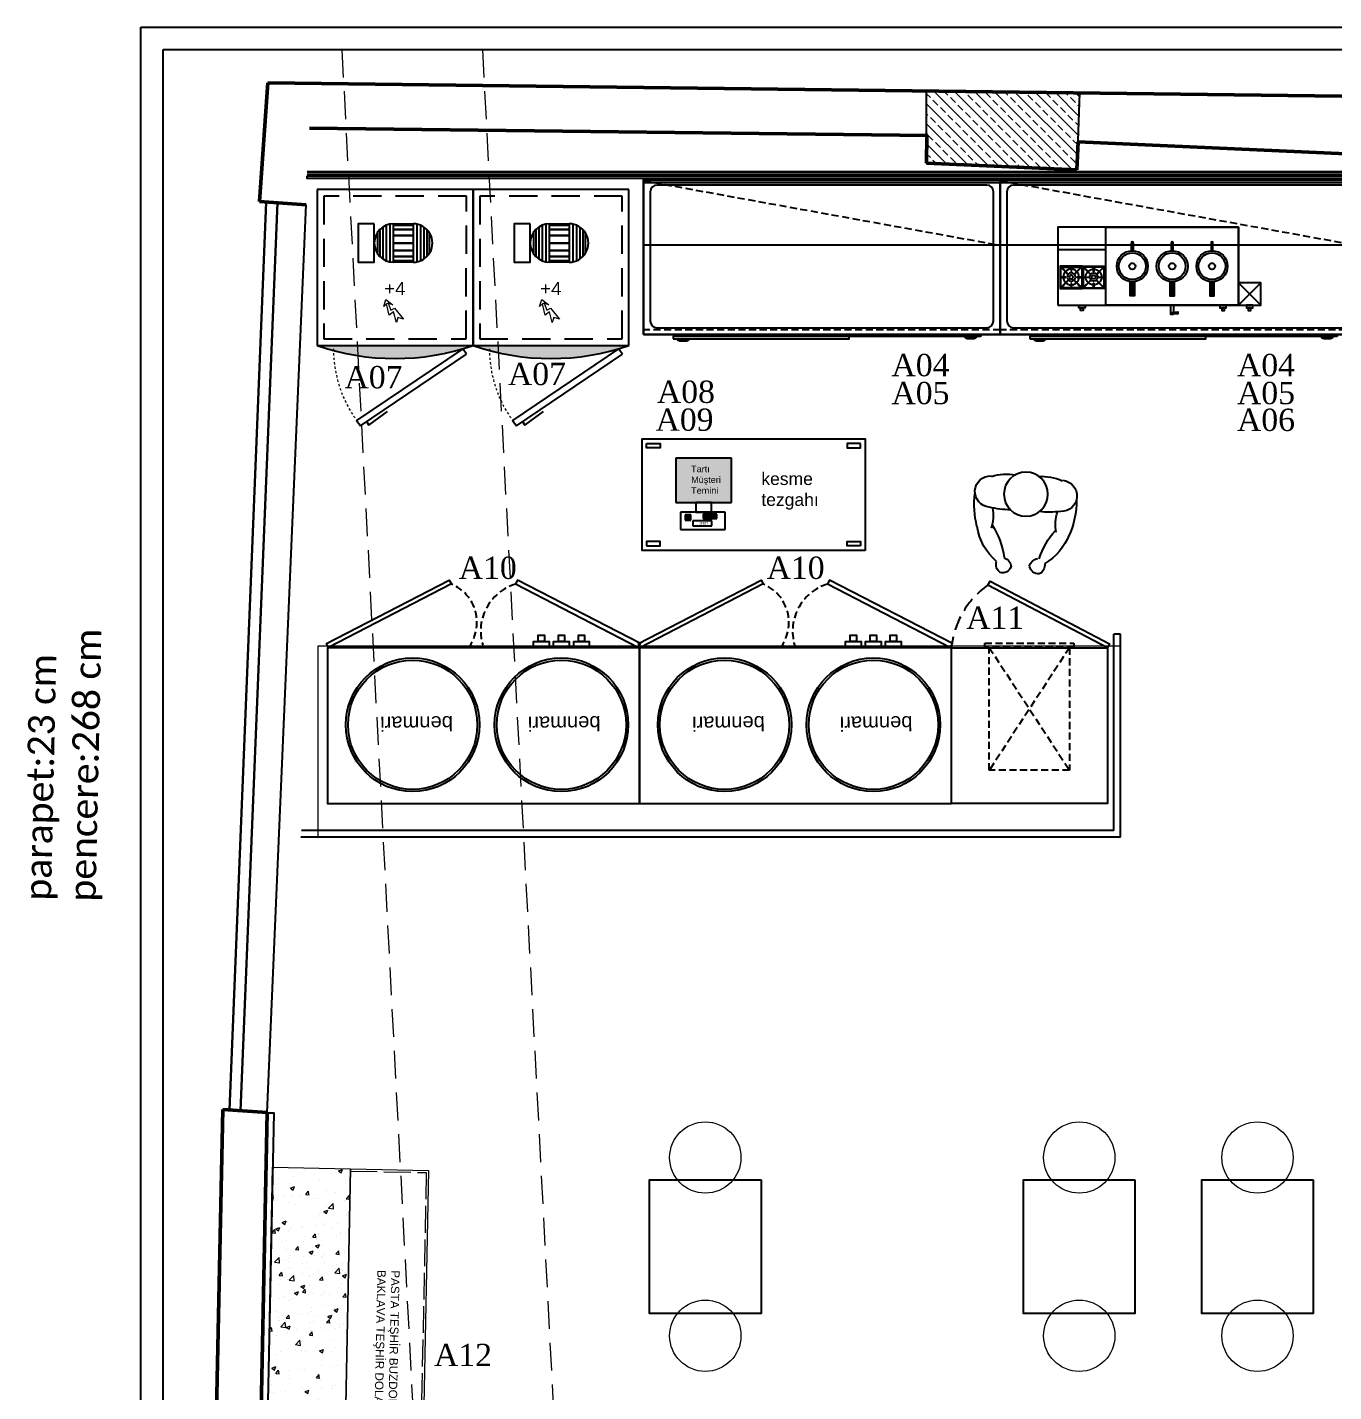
# Model space of a CAD drawing. Header units: centimetres. Extents: x 656 to 3822, y 4837 to 6203.
# Drawn here: x 656 to 1242, y 5588 to 6201 of the extents above; entities that cross this region are included whole.
import ezdxf

# ---------------------------------------------------------------- set-up
doc = ezdxf.new("R2010")
doc.units = ezdxf.units.CM
for name, pattern in [('ACAD_ISO02W100', [15, 12, -3]), ('DASHDOT2', [12.7, 6.35, -3.175, 0, -3.175]), ('DASHED', [19.05, 12.7, -6.35]), ('DASHED2', [0.375, 0.25, -0.125]), ('HIDDEN', [9.525, 6.35, -3.175]), ('HIDDEN2', [4.7625, 3.175, -1.5875]), ('JIS_02_1.0', [2, 1, -1])]:
    doc.linetypes.add(name, pattern=pattern)
for name, color, linetype in [('Kıtc-002 Çizgi', 7, 'Continuous'), ('S2000-002 Çizgi', 7, 'Continuous'), ('SKTÜRK_ Çizgi', 7, 'Continuous')]:
    doc.layers.add(name, color=color, linetype=linetype)
for name, color, linetype, lineweight in [('Sebe - Alçıpan', 2, 'Continuous', 30), ('Sebe - Aydınlatma', 240, 'Continuous', 18), ('Sebe - Dograma', 4, 'Continuous', 30), ('Sebe - Duvar', 5, 'Continuous', 50), ('Sebe - İzdüşüm', 203, 'Continuous', 5), ('Sebe - Kolon', 153, 'Continuous', 25), ('Sebe - Mermer', 21, 'Continuous', 20), ('Sebe - Mobilya', 11, 'Continuous', 25), ('Sebe - Mobilya Alçak', 41, 'Continuous', 20), ('Sebe - Obje Yazı', 8, 'Continuous', 0), ('Sebe - Tarama', 8, 'Continuous', 15)]:
    doc.layers.add(name, color=color, linetype=linetype, lineweight=lineweight)
doc.styles.add('OLCU', font='arial.ttf')
doc.styles.get("Standard").update_dxf_attribs({"font": 'arial.ttf'})

# ---------------------------------------------------------------- blocks, each defined once
blk = doc.blocks.new('m2_pp03p')
blk.add_circle((0, 0), 9.87)
for centre, radius, start, end in [((4.68, 10.06), 26.32, 127.35182, 167.47266), ((-6.82, 32), 4.59, 122.84316, 192.86107), ((-8.59, 31.89), 4.04, 16.05795, 100.24483), ((-9.71, 34.01), 5.28, 289.87158, 348.31777), ((8.62, 33.52), 5.28, 194.78734, 253.23354), ((7.61, 31.34), 4.04, 82.86029, 167.04717), ((5.84, 31.36), 4.59, 350.24404, 60.26195), ((-43.54, 36.37), 36.39, 323.03498, 348.17997), ((42.83, 37.94), 36.39, 194.92514, 218.26682), ((-4.46, 8.82), 26.32, 18.24796, 55.75329), ((15.93, 3.73), 38.86, 161.95946, 183.88958), ((-32.97, 11.62), 18.93, 345.92352, 14.07648), ((32.97, 11.62), 18.93, 165.92352, 194.07648), ((-15.93, 3.73), 38.86, 356.11042, 21.26341), ((-15.9, -0.22), 7.02, 91.40227, 268.59773), ((-8.31, -35.91), 43.4, 87.46703, 100.30461), ((8.31, -35.91), 43.4, 79.69539, 92.53297), ((15.9, -0.22), 7.02, 271.40227, 88.59773), ((-7.67, 15.53), 24, 249.96679, 276.11796), ((7.67, 15.53), 24, 263.88204, 290.03321)]:
    blk.add_arc(centre, radius, start, end)
blk = doc.blocks.new('ldnlqwnqn')
for centre, radius in [((926.77, -15.28), 30), ((926.77, -15.28), 29), ((926.77, -82.07), 30), ((926.77, -82.07), 29)]:
    blk.add_circle(centre, radius)
at = {"layer": 'SKTÜRK_ Çizgi'}
for points in [[(892.16, 19.72), (892.16, -120.28), (962.16, -120.28), (962.16, 19.72)], [(889.36, -4.88), (889.36, -7.68), (886.56, -7.68), (886.56, -4.88)], [(892.16, -2.78), (892.16, -9.78), (889.36, -9.78), (889.36, -2.78)], [(892.16, -11.78), (892.16, -18.78), (889.36, -18.78), (889.36, -11.78)], [(889.36, -13.88), (889.36, -16.68), (886.56, -16.68), (886.56, -13.88)], [(889.36, -22.88), (889.36, -25.68), (886.56, -25.68), (886.56, -22.88)], [(892.16, -20.78), (892.16, -27.78), (889.36, -27.78), (889.36, -20.78)]]:
    blk.add_lwpolyline(points, close=True, dxfattribs=at)
blk = doc.blocks.new('A$C4C1844F9')
for points in [[(56.05, 1.77), (0.92, 30.24), (0, 28.46), (55.12, 0)], [(84.88, 1.77), (140, 30.24), (140.92, 28.46), (85.8, 0)]]:
    blk.add_lwpolyline(points, close=True)
at = {"linetype": 'HIDDEN2'}
for centre, radius, start, end in [((49.54, 22.98), 22.18, 287.06001, 19.40914), ((92.1, 19.02), 18.7, 142.699, 247.26943)]:
    blk.add_arc(centre, radius, start, end, dxfattribs=at)
at = {"layer": 'Sebe - Mobilya', "rotation": 89.99999999999886}
blk.add_blockref('ldnlqwnqn', (20.18, -861.81), dxfattribs=at)
blk = doc.blocks.new('A$C393A7BDC')
blk.add_blockref('A$C4C1844F9', (0, 0))
at = {"char_height": 6.47, "attachment_point": 1, "rotation": 0.4326}
for insert in [(17.89, 67.52), (84.15, 67.52)]:
    blk.add_mtext_dynamic_manual_height_columns('benmari', width=41.1139, gutter_width=12.5, heights=[0], dxfattribs=dict(at, insert=insert))
blk = doc.blocks.new('A$C598D2EBD')
at = {"color": 0, "linetype": 'HIDDEN2'}
for p, q in [((2, 2), (38, 57)), ((38, 2), (2, 57))]:
    blk.add_line(p, q, dxfattribs=at)
for points in [[(2, 57), (38, 57), (38, 2), (2, 2)], [(0, 2), (40, 2), (40, 0), (0, 0)]]:
    blk.add_lwpolyline(points, close=True, dxfattribs=at)
blk = doc.blocks.new('A$C35610DFA')
for points in [[(71.02, 99.84), (71.02, 29.84), (1.02, 29.84), (1.02, 99.84)], [(1.02, 29.84), (54.67, 1.72), (53.65, 0), (0, 28.12)]]:
    blk.add_lwpolyline(points, close=True)
at = {"linetype": 'HIDDEN'}
blk.add_arc((31.7, 33.89), 39.53, 305.52729, 354.12503, dxfattribs=at)
at = {"color": 0}
blk.add_blockref('A$C598D2EBD', (16.02, 27.84), dxfattribs=at)
blk = doc.blocks.new('A$C08847F1B')
at = {"layer": 'S2000-002 Çizgi'}
blk.add_lwpolyline([(0, 30.6), (30.6, 30.6), (30.6, 0), (0, 0), (0, 30.6)], dxfattribs=at)
blk.add_lwpolyline([(15.5, 29.5), (15.5, 23.4, -0.414214), (15.3, 23.2), (15.2, 23.2, -0.414214), (15, 23.4), (15, 29.5), (2.7, 29.5, 0.668179), (2.3, 28.6), (10.8, 20.1, -0.810443), (10.4, 19.8), (1.6, 28.6, 0.668179), (1, 28.4), (1, 15.5), (7.1, 15.5, -0.414214), (7.3, 15.3), (7.3, 15.2, -0.414214), (7.1, 15), (1, 15), (1, 2.7, 0.668179), (1.9, 2.3), (10.4, 10.8, -0.810443), (10.8, 10.4), (2, 1.6, 0.668179), (2.2, 1), (15, 1), (15, 7.1, -0.414214), (15.2, 7.3), (15.3, 7.3, -0.414214), (15.5, 7.1), (15.5, 1), (27.9, 1, 0.668179), (28.3, 1.9), (19.8, 10.4, -0.810443), (20.2, 10.8), (29, 2, 0.668179), (29.5, 2.2), (29.5, 15), (23.4, 15, -0.414214), (23.2, 15.2), (23.2, 15.3, -0.414214), (23.4, 15.5), (29.5, 15.5), (29.5, 28.4, 0.668179), (29, 28.6), (20.2, 19.8, -0.810443), (19.8, 20.1), (28.3, 28.6, 0.668179), (27.9, 29.5)], format="xyb", close=True, dxfattribs=at)
for radius in [10.8, 5.66, 2.6]:
    blk.add_circle((15.3, 15.8), radius, dxfattribs=at)
blk = doc.blocks.new('A$C0AAB4699')
at = {"layer": 'S2000-002 Çizgi'}
for points in [[(34.38, 14.79, -0.072213), (32.37, 14.79), (32.37, 8.52), (34.38, 8.52)], [(50.24, 8.52), (52.26, 8.52), (52.26, 14.79, -0.072213), (50.24, 14.79)], [(68.12, 8.52), (70.13, 8.52), (70.13, 14.79, -0.072213), (68.12, 14.79)]]:
    blk.add_hatch(color=256, dxfattribs=at).paths.add_polyline_path(points)
for p, q in [((81, 14.21), (91, 4.21)), ((91, 14.21), (81, 4.21))]:
    blk.add_line(p, q, dxfattribs=at)
for points in [[(0, 4.21), (81, 4.21), (81, 39.21), (0, 39.21)], [(0, 29.21), (21.5, 29.21), (21.5, 39.21), (0, 39.21)], [(81, 4.21), (21.5, 4.21), (21.5, 39.21), (81, 39.21)], [(81, 4.21), (91, 4.21), (91, 14.21), (81, 14.21)], [(9.28, 4.21), (12.19, 4.21), (12.19, 3.05), (9.28, 3.05)], [(10.15, 3.05), (11.32, 3.05), (11.32, 1.88), (10.15, 1.88)], [(53.85, 0.2), (51.19, 0.41), (51.19, 1.04), (53.85, 1.25)], [(75.53, 4.21), (72.62, 4.21), (72.62, 3.05), (75.53, 3.05)], [(74.66, 3.05), (73.49, 3.05), (73.49, 1.88), (74.66, 1.88)], [(87.46, 4.21), (84.54, 4.21), (84.54, 3.05), (87.46, 3.05)], [(86.58, 3.05), (85.42, 3.05), (85.42, 1.88), (86.58, 1.88)]]:
    blk.add_lwpolyline(points, close=True, dxfattribs=at)
for points in [[(32.94, 28.7), (32.94, 32.22)], [(33.81, 32.22), (33.81, 28.7)], [(50.81, 32.22), (50.81, 28.7)], [(51.69, 28.7), (51.69, 32.22)], [(68.69, 32.22), (68.69, 28.7)], [(69.56, 28.7), (69.56, 32.22)], [(34.38, 14.79), (34.38, 8.52), (32.37, 8.52), (32.37, 14.79)], [(50.24, 14.79), (50.24, 8.52), (52.26, 8.52), (52.26, 14.79)], [(68.12, 14.79), (68.12, 8.52), (70.13, 8.52), (70.13, 14.79)], [(51.8, 0), (50.7, 0), (50.7, 4.21)], [(51.8, 4.21), (51.8, 1.08)], [(51.8, 0.36), (51.8, 0)]]:
    blk.add_lwpolyline(points, dxfattribs=at)
for centre, radius in [((33.37, 21.71), 7), ((33.37, 21.71), 6), ((51.25, 21.71), 7), ((51.25, 21.71), 6), ((69.12, 21.71), 7), ((69.12, 21.71), 6), ((33.37, 21.71), 1.45), ((51.25, 21.71), 1.45), ((69.12, 21.71), 1.45)]:
    blk.add_circle(centre, radius, dxfattribs=at)
for centre in [(33.37, 32.22), (51.25, 32.22), (69.12, 32.22)]:
    blk.add_arc(centre, 0.438, 0, 180, dxfattribs=at)
at = {"layer": 'S2000-002 Çizgi', "yscale": 0.3284582400001454}
for xscale, zscale in [(-0.3284582400001454, 0.3284582400000002), (0.3284582400001454, 0.3284582400001454)]:
    blk.add_blockref('A$C08847F1B', (10.96, 11.7), dxfattribs=dict(at, xscale=xscale, zscale=zscale))
blk = doc.blocks.new('A$C099C73CF')
h = blk.add_hatch(color=6)
h.dxf.hatch_style = 1
h.paths.add_polyline_path([(33.87, 69.64, 0.166685), (40.98, 0)])
at = {"color": 6, "lineweight": 5}
for p, q in [((47.81, 35.28), (52.39, 37.06)), ((50.72, 38.76), (55.63, 40.51)), ((52.39, 37.06), (50.72, 38.76)), ((55.96, 39.78), (52.98, 38.26)), ((52.98, 38.26), (54.06, 36.69)), ((55.63, 40.51), (54.39, 41.67)), ((54.39, 41.67), (57.63, 40.99)), ((57.63, 40.99), (55.47, 37.59)), ((55.47, 37.59), (55.96, 39.78)), ((55.96, 39.78), (55.63, 40.51)), ((55.63, 40.51), (55.96, 39.78)), ((50.1, 34.88), (47.81, 35.28)), ((54.06, 36.69), (49.63, 32.19)), ((49.63, 32.19), (50.1, 34.88))]:
    blk.add_line(p, q, dxfattribs=at)
at = {"color": 6}
blk.add_arc((138.97, 45.19), 107.91, 166.90643, 204.75971, dxfattribs=at)
at = {"color": 6, "linetype": 'JIS_02_1.0', "lineweight": 5}
blk.add_arc((38.74, 7.45), 55, 95.83307, 134.70007, dxfattribs=at)
at = {"layer": 'Kıtc-002 Çizgi', "color": 6}
for p, q in [((103.51, 76.75), (33.87, 69.64)), ((110.62, 7.11), (103.51, 76.75)), ((33.87, 69.64), (40.98, 0)), ((2.24, 48.59), (0, 46.6)), ((0, 46.6), (36.8, 2.47)), ((2.18, 44.14), (0.74, 42.86)), ((39.05, 4.46), (2.24, 48.59)), ((90.73, 44.26), (74.84, 42.64)), ((89.78, 45.67), (75.49, 44.21)), ((88.58, 46.86), (76.42, 45.62)), ((87.17, 47.8), (77.62, 46.82)), ((0.74, 42.86), (6.22, 36.68)), ((91.38, 42.7), (74.52, 40.98)), ((6.22, 36.68), (7.62, 35.1)), ((92.62, 30.55), (75.76, 28.83)), ((92.3, 28.89), (76.42, 27.27)), ((91.65, 27.32), (77.36, 25.86)), ((90.72, 25.91), (78.56, 24.67)), ((89.53, 24.71), (79.98, 23.73)), ((40.98, 0), (110.62, 7.11)), ((36.8, 2.47), (39.05, 4.46))]:
    blk.add_line(p, q, dxfattribs=at)
at = {"layer": 'Kıtc-002 Çizgi', "color": 6, "linetype": 'DASHED'}
for p, q in [((100.83, 73.46), (37.16, 66.96)), ((107.33, 9.79), (100.83, 73.46)), ((37.16, 66.96), (43.66, 3.29)), ((43.66, 3.29), (107.33, 9.79))]:
    blk.add_line(p, q, dxfattribs=at)
at = {"layer": 'Kıtc-002 Çizgi', "color": 6}
for points in [[(90.84, 49.64), (90.11, 56.8), (72.92, 55.04), (73.65, 47.88)], [(91.72, 41.04), (92.62, 32.25), (75.43, 30.49), (74.53, 39.29)], [(77.04, 39.54), (77.94, 30.75), (76.08, 30.56), (75.18, 39.35)], [(79.83, 39.83), (80.73, 31.03), (77.94, 30.75), (77.04, 39.54)], [(83.12, 40.16), (84.02, 31.37), (80.73, 31.03), (79.83, 39.83)], [(86.41, 40.5), (87.31, 31.71), (84.02, 31.37), (83.12, 40.16)], [(89.2, 40.78), (90.1, 31.99), (87.31, 31.71), (86.41, 40.5)], [(91.06, 40.97), (91.96, 32.18), (90.1, 31.99), (89.2, 40.78)]]:
    blk.add_lwpolyline(points, close=True, dxfattribs=at)
for centre, start, end in [((83.12, 40.16), 5.83307, 185.83307), ((84.02, 31.37), 185.83307, 5.83307)]:
    blk.add_arc(centre, 8.64, start, end, dxfattribs=at)
at = {"color": 6, "linetype": 'DASHDOT2', "width": 1.032188}
blk.add_text('+4', height=5.845, rotation=275.83307, dxfattribs=at).set_placement((59.44, 41.99))
blk = doc.blocks.new('A$C50156F9E')
at = {"lineweight": 5}
for p, q in [((0, 70), (150, 70)), ((0, 0), (0, 70)), ((0, 70), (150, 70)), ((150, 35), (0, 35)), ((0, 35), (150, 35)), ((150, 0), (0, 0)), ((150, 0), (0, 0))]:
    blk.add_line(p, q, dxfattribs=at)
at = {"linetype": 'ACAD_ISO02W100', "lineweight": 5}
for p, q in [((1, 35), (1, 69)), ((1, 69), (149, 69)), ((149, 69), (149, 35))]:
    blk.add_line(p, q, dxfattribs=at)
for p, q in [((150, 70), (150, 35)), ((150, 35), (150, 0))]:
    blk.add_line(p, q)
at = {"linetype": 'Continuous', "lineweight": 5}
for p, q in [((1.01, 29.53), (0.33, 31.3)), ((1.87, 30.78), (0.34, 31.3)), ((0.78, 34.91), (0.78, 34.91)), ((1.02, 29.52), (1.87, 30.78)), ((3.6, 34.04), (3.6, 34.04)), ((9.96, 34.58), (9.96, 34.58)), ((12.05, 33.73), (12.05, 33.73)), ((13.53, 33.31), (12.07, 34.54)), ((13.68, 34.77), (12.09, 34.48)), ((13.53, 33.31), (13.67, 34.83)), ((14.17, 32.56), (14.17, 32.56)), ((20.51, 33.43), (20.51, 33.43)), ((28.73, 30.84), (28.73, 30.84)), ((28.96, 33.12), (28.96, 33.12)), ((29.7, 31.26), (29.7, 31.26)), ((30.01, 34.63), (30.01, 34.63)), ((38.51, 30.65), (36.91, 30.36)), ((37.42, 32.81), (37.42, 32.81)), ((38.15, 30.95), (38.15, 30.95)), ((38.36, 29.19), (38.5, 30.71)), ((42.53, 32.13), (42.53, 32.13)), ((46.81, 28.87), (44.74, 30.85)), ((47.16, 31.12), (44.75, 30.84)), ((45.87, 32.5), (45.87, 32.5)), ((46.61, 30.65), (46.61, 30.65)), ((46.66, 33.52), (46.66, 33.52)), ((46.79, 28.86), (47.14, 31.12)), ((48.07, 32.33), (47.39, 34.11)), ((48.94, 33.59), (47.4, 34.1)), ((48.08, 32.32), (48.94, 33.59)), ((51.71, 31.8), (51.71, 31.8)), ((53.54, 31.07), (53.54, 31.07)), ((54.33, 32.19), (54.33, 32.19)), ((55.84, 33.19), (55.84, 33.19)), ((57.47, 32.72), (56.01, 33.94)), ((57.61, 34.18), (56.02, 33.88)), ((57.47, 32.72), (57.6, 34.23)), ((60.46, 34.74), (60.46, 34.74)), ((62.78, 31.88), (62.78, 31.88)), ((63.56, 28.95), (62.87, 30.73)), ((64.42, 30.21), (62.88, 30.72)), ((69.45, 33.24), (69.45, 33.24)), ((69.94, 31.48), (69.94, 31.48)), ((71.24, 31.57), (71.24, 31.57)), ((88.41, 30.74), (88.41, 30.74)), ((106.34, 33.35), (106.34, 33.35)), ((108.82, 31.75), (108.82, 31.75)), ((110.62, 31.75), (109.94, 33.53)), ((111.48, 33.01), (109.95, 33.52)), ((110.63, 31.74), (111.48, 33.01)), ((125.22, 32.16), (125.22, 32.16)), ((10.8, 28.23), (10.8, 28.23)), ((18.21, 27.75), (15.8, 27.47)), ((17.86, 25.51), (15.8, 27.49)), ((17.84, 25.5), (18.19, 27.76)), ((19.43, 23.35), (18.75, 25.12)), ((20.29, 24.6), (18.75, 25.12)), ((19.44, 23.34), (20.29, 24.6)), ((19.98, 27.9), (19.98, 27.9)), ((24.61, 29.45), (24.61, 29.45)), ((27.08, 27.51), (27.08, 27.51)), ((30.71, 29.22), (30.71, 29.22)), ((38.36, 29.19), (36.9, 30.42)), ((42.99, 29.68), (42.99, 29.68)), ((43.47, 27.92), (43.47, 27.92)), ((45.03, 29.07), (45.03, 29.07)), ((52.55, 25.45), (52.55, 25.45)), ((55.06, 30.34), (55.06, 30.34)), ((55.9, 24.63), (55.9, 24.63)), ((56.68, 26.84), (56.68, 26.84)), ((61.73, 25.12), (61.73, 25.12)), ((62.87, 29.15), (62.87, 29.15)), ((63.52, 30.03), (63.52, 30.03)), ((63.57, 28.94), (64.42, 30.21)), ((66.49, 26.15), (65.81, 27.93)), ((67.35, 27.41), (65.82, 27.92)), ((65.86, 26.51), (65.86, 26.51)), ((66.5, 26.14), (67.35, 27.41)), ((66.52, 26.13), (66.52, 26.13)), ((69.26, 25.67), (67.8, 26.89)), ((69.4, 27.13), (67.81, 26.83)), ((69.26, 25.67), (69.39, 27.19)), ((70.48, 28.06), (70.48, 28.06)), ((71.97, 29.72), (71.97, 29.72)), ((72.29, 25.04), (72.29, 25.04)), ((77.2, 29), (77.2, 29)), ((80.43, 29.41), (80.43, 29.41)), ((81.98, 22.77), (81.29, 24.55)), ((82.84, 24.03), (81.3, 24.54)), ((82.36, 28.19), (82.36, 28.19)), ((88.88, 29.1), (88.88, 29.1)), ((97.34, 28.79), (97.34, 28.79)), ((97.59, 30.41), (97.59, 30.41)), ((98.75, 28.6), (98.75, 28.6)), ((105.79, 28.48), (105.79, 28.48)), ((109.36, 28.92), (109.36, 28.92)), ((113.19, 25.07), (111.73, 26.29)), ((113.34, 26.53), (111.74, 26.24)), ((113.19, 25.07), (113.32, 26.59)), ((114.25, 28.17), (114.25, 28.17)), ((116.36, 26.67), (116.36, 26.67)), ((121.8, 26.8), (121.8, 26.8)), ((122.71, 27.87), (122.71, 27.87)), ((129.04, 25.57), (128.36, 27.35)), ((129.9, 26.83), (128.37, 27.34)), ((129.05, 25.56), (129.9, 26.83)), ((132.3, 28.59), (130.84, 29.82)), ((132.44, 30.05), (130.85, 29.76)), ((131.16, 27.56), (131.16, 27.56)), ((132.3, 28.59), (132.43, 30.11)), ((134.28, 29.35), (134.28, 29.35)), ((139.62, 27.25), (139.62, 27.25)), ((141.53, 28.85), (141.53, 28.85)), ((143.46, 29.02), (143.46, 29.02)), ((148.07, 26.94), (148.07, 26.94)), ((148.27, 30.36), (148.27, 30.36)), ((0.62, 23.95), (0.62, 23.95)), ((2.89, 18.87), (2.89, 18.87)), ((5.38, 21), (5.38, 21)), ((9.97, 24.19), (9.97, 24.19)), ((13.6, 19.01), (13.6, 19.01)), ((13.84, 20.69), (13.84, 20.69)), ((17.01, 24.36), (17.01, 24.36)), ((20.82, 21.54), (20.82, 21.54)), ((22.3, 20.38), (22.3, 20.38)), ((24.3, 24.04), (24.3, 24.04)), ((25.13, 23.14), (25.13, 23.14)), ((25.87, 19.83), (25.87, 19.83)), ((29.43, 21.07), (29.43, 21.07)), ((31.04, 18.62), (29.59, 19.84)), ((31.19, 20.08), (29.6, 19.79)), ((30, 21.22), (30, 21.22)), ((30.75, 20.08), (30.75, 20.08)), ((31.05, 18.62), (31.18, 20.14)), ((34.91, 19.97), (34.23, 21.74)), ((35.77, 21.22), (34.24, 21.74)), ((34.63, 22.77), (34.63, 22.77)), ((34.92, 19.96), (35.77, 21.23)), ((37.85, 17.17), (37.16, 18.94)), ((38.71, 18.42), (37.17, 18.94)), ((37.86, 17.16), (38.71, 18.42)), ((38.75, 24.16), (38.75, 24.16)), ((39.21, 19.77), (39.21, 19.77)), ((39.46, 22.99), (39.46, 22.99)), ((40.06, 22.57), (40.06, 22.57)), ((42.14, 24.11), (42.14, 24.11)), ((45.83, 21.48), (45.83, 21.48)), ((47.66, 19.46), (47.66, 19.46)), ((50.15, 22.14), (48.69, 23.37)), ((50.29, 23.6), (48.7, 23.31)), ((50.15, 22.14), (50.28, 23.66)), ((56.12, 19.15), (56.12, 19.15)), ((56.47, 23.96), (56.47, 23.96)), ((57.29, 23.06), (57.29, 23.06)), ((62.57, 18.76), (62.57, 18.76)), ((64.57, 18.84), (64.57, 18.84)), ((66.69, 20.15), (66.69, 20.15)), ((68.88, 19.69), (68.88, 19.69)), ((71.62, 22.91), (71.62, 22.91)), ((71.75, 18.44), (71.75, 18.44)), ((73.03, 18.53), (73.03, 18.53)), ((74.98, 18.02), (73.52, 19.25)), ((75.12, 19.48), (73.53, 19.19)), ((74.98, 18.02), (75.11, 19.54)), ((80.5, 21.38), (80.5, 21.38)), ((81.98, 22.76), (82.84, 24.03)), ((88.63, 23.89), (88.63, 23.89)), ((94.09, 21.55), (92.63, 22.77)), ((94.23, 23.01), (92.64, 22.71)), ((94.09, 21.55), (94.22, 23.06)), ((95.34, 23.24), (95.34, 23.24)), ((98.42, 24.06), (98.42, 24.06)), ((103.78, 22.84), (103.78, 22.84)), ((107.61, 23.73), (107.61, 23.73)), ((120.79, 23.81), (120.79, 23.81)), ((124.64, 18.6), (124.64, 18.6)), ((126.38, 19.99), (126.38, 19.99)), ((134.72, 21.75), (134.72, 21.75)), ((137.34, 18.6), (135.27, 20.58)), ((137.69, 20.85), (135.28, 20.57)), ((135.95, 22.76), (135.95, 22.76)), ((137.32, 18.59), (137.67, 20.85)), ((144.3, 22.67), (144.3, 22.67)), ((147.46, 19.39), (146.78, 21.17)), ((148.32, 20.65), (146.78, 21.16)), ((147.47, 19.38), (148.32, 20.65)), ((1.09, 14.49), (1.09, 14.49)), ((11.94, 15.09), (10.48, 16.32)), ((12.08, 16.55), (10.49, 16.26)), ((11.94, 15.09), (12.07, 16.61)), ((26.51, 13.95), (26.51, 13.95)), ((26.71, 13.47), (26.71, 13.47)), ((30.84, 14.86), (30.84, 14.86)), ((31.48, 18.22), (31.48, 18.22)), ((33.25, 14.41), (33.25, 14.41)), ((36.91, 12.43), (35.32, 12.14)), ((35.89, 13.15), (35.89, 13.15)), ((36.77, 10.97), (36.9, 12.49)), ((39.94, 17.91), (39.94, 17.91)), ((40.02, 14.54), (40.02, 14.54)), ((42.41, 16.13), (42.41, 16.13)), ((42.9, 14.36), (42.9, 14.36)), ((44.64, 16.09), (44.64, 16.09)), ((47.58, 14.26), (47.58, 14.26)), ((48.39, 17.6), (48.39, 17.6)), ((48.77, 17.48), (48.77, 17.48)), ((53.33, 13.79), (52.65, 15.56)), ((54.19, 15.04), (52.66, 15.56)), ((52.97, 17.51), (52.97, 17.51)), ((53.34, 13.78), (54.19, 15.05)), ((55.87, 14.5), (54.41, 15.72)), ((56.02, 15.96), (54.43, 15.66)), ((56.27, 10.99), (55.58, 12.76)), ((57.13, 12.24), (55.59, 12.76)), ((55.87, 14.5), (56.01, 16.02)), ((56.85, 17.3), (56.85, 17.3)), ((65.31, 16.99), (65.31, 16.99)), ((65.41, 14.34), (65.41, 14.34)), ((65.95, 12.57), (65.95, 12.57)), ((69.36, 17.92), (69.36, 17.92)), ((73.76, 16.68), (73.76, 16.68)), ((79.79, 14.11), (77.38, 13.83)), ((79.44, 11.87), (77.38, 13.85)), ((79.42, 11.86), (79.77, 14.12)), ((79.74, 14.19), (79.74, 14.19)), ((81.79, 14.63), (81.79, 14.63)), ((82.22, 16.37), (82.22, 16.37)), ((90.52, 14.7), (90.52, 14.7)), ((90.67, 16.06), (90.67, 16.06)), ((98.18, 15.04), (98.18, 15.04)), ((99.13, 15.75), (99.13, 15.75)), ((100.39, 16.59), (99.71, 18.37)), ((101.26, 17.85), (99.72, 18.36)), ((100.4, 16.58), (101.26, 17.85)), ((108.74, 17.48), (106.33, 17.2)), ((108.39, 15.24), (106.33, 17.21)), ((107.58, 15.44), (107.58, 15.44)), ((108.25, 18.19), (108.25, 18.19)), ((108.37, 15.23), (108.72, 17.49)), ((108.44, 17.37), (108.44, 17.37)), ((111.9, 14.11), (111.9, 14.11)), ((116.04, 15.13), (116.04, 15.13)), ((117.62, 17.05), (117.62, 17.05)), ((121.23, 13.25), (121.23, 13.25)), ((124.49, 14.82), (124.49, 14.82)), ((132.95, 14.52), (132.95, 14.52)), ((136.39, 13.31), (136.39, 13.31)), ((141.41, 14.21), (141.41, 14.21)), ((144.07, 14.04), (144.07, 14.04)), ((147.69, 16.8), (147.69, 16.8)), ((149.81, 13.9), (148.35, 15.13)), ((149.95, 15.36), (148.36, 15.07)), ((149.81, 13.9), (149.94, 15.42)), ((4.16, 9.25), (4.16, 9.25)), ((7.29, 7.81), (7.29, 7.81)), ((9.2, 8.18), (8.52, 9.96)), ((10.06, 9.44), (8.53, 9.96)), ((9.21, 8.18), (10.06, 9.44)), ((12.52, 9.37), (12.52, 9.37)), ((12.91, 12.18), (12.91, 12.18)), ((15.74, 7.5), (15.74, 7.5)), ((16.44, 10.8), (16.44, 10.8)), ((24.68, 4.81), (24, 6.58)), ((25.55, 6.06), (24.01, 6.58)), ((24.2, 7.19), (24.2, 7.19)), ((26.84, 9.22), (26.84, 9.22)), ((27.67, 8.32), (27.67, 8.32)), ((28.86, 7.51), (28.86, 7.51)), ((32.66, 6.88), (32.66, 6.88)), ((36.77, 10.97), (35.31, 12.2)), ((36.73, 6.79), (36.73, 6.79)), ((39.49, 9.01), (39.49, 9.01)), ((40.85, 8.18), (40.85, 8.18)), ((41.11, 6.57), (41.11, 6.57)), ((42, 8.17), (42, 8.17)), ((44.68, 9.3), (44.68, 9.3)), ((45.25, 7.92), (45.25, 7.92)), ((45.91, 6.47), (45.91, 6.47)), ((50.5, 8.5), (48.43, 10.48)), ((50.85, 10.75), (48.44, 10.47)), ((49.57, 6.27), (49.57, 6.27)), ((50.04, 7.86), (50.04, 7.86)), ((50.48, 8.49), (50.83, 10.75)), ((54.66, 9.4), (54.66, 9.4)), ((55.33, 11.07), (55.33, 11.07)), ((56.28, 10.98), (57.13, 12.24)), ((58.79, 10.79), (58.79, 10.79)), ((59.01, 9.15), (59.01, 9.15)), ((59.84, 8.25), (59.84, 8.25)), ((67.66, 7.45), (66.2, 8.67)), ((67.81, 8.91), (66.21, 8.62)), ((67.66, 7.45), (67.8, 8.97)), ((68.3, 6.13), (68.3, 6.13)), ((71.9, 7.38), (69.49, 7.1)), ((71.55, 5.13), (69.49, 7.11)), ((71.75, 7.61), (71.07, 9.38)), ((72.61, 8.86), (71.08, 9.38)), ((71.53, 5.12), (71.88, 7.38)), ((71.72, 11.48), (71.72, 11.48)), ((71.76, 7.6), (72.61, 8.87)), ((72.59, 12.08), (72.59, 12.08)), ((74.16, 8.1), (74.16, 8.1)), ((81.77, 11.76), (81.77, 11.76)), ((91.17, 9.07), (91.17, 9.07)), ((94.77, 9.69), (94.77, 9.69)), ((100.54, 8.01), (100.54, 8.01)), ((106.33, 8.03), (106.33, 8.03)), ((111.6, 6.85), (110.14, 8.08)), ((111.74, 8.31), (110.15, 8.02)), ((111.6, 6.85), (111.73, 8.37)), ((118.81, 10.41), (118.13, 12.19)), ((119.67, 11.67), (118.14, 12.18)), ((118.46, 10.69), (118.46, 10.69)), ((118.82, 10.4), (119.67, 11.67)), ((123.34, 9), (123.34, 9)), ((127.64, 10.37), (127.64, 10.37)), ((130.7, 10.38), (129.24, 11.6)), ((130.85, 11.84), (129.25, 11.54)), ((130.7, 10.38), (130.84, 11.89)), ((134.14, 8.19), (134.14, 8.19)), ((138.49, 7.95), (138.49, 7.95)), ((146.41, 6.62), (146.41, 6.62)), ((5, 2.89), (5, 2.89)), ((14.01, 0.64), (11.59, 0.36)), ((11.99, 0), (11.59, 0.38)), ((13.02, 5.45), (13.02, 5.45)), ((13.88, 0), (13.99, 0.65)), ((14.18, 2.56), (14.18, 2.56)), ((22.93, 5.5), (22.93, 5.5)), ((24.69, 4.8), (25.55, 6.06)), ((24.93, 5.34), (24.93, 5.34)), ((25.94, 0.39), (25.94, 0.39)), ((27.62, 2), (26.94, 3.78)), ((28.48, 3.26), (26.95, 3.78)), ((27.63, 2), (28.48, 3.26)), ((29.45, 0.4), (27.99, 1.62)), ((29.6, 1.86), (28, 1.57)), ((29.45, 0.4), (29.58, 1.92)), ((33.39, 5.03), (33.39, 5.03)), ((42.95, 4.01), (40.54, 3.73)), ((42.6, 1.77), (40.54, 3.74)), ((41.84, 4.72), (41.84, 4.72)), ((41.84, 2.57), (41.84, 2.57)), ((42.33, 0.8), (42.33, 0.8)), ((42.58, 0), (42.42, 0.4)), ((43.62, 0), (42.43, 0.4)), ((42.58, 1.76), (42.93, 4.02)), ((46.75, 0.11), (46.75, 0.11)), ((48.56, 3.92), (47.1, 5.15)), ((48.7, 5.38), (47.11, 5.09)), ((48.56, 3.92), (48.69, 5.44)), ((50.3, 4.41), (50.3, 4.41)), ((50.87, 1.5), (50.87, 1.5)), ((52.4, 3.95), (52.4, 3.95)), ((58.02, 5.96), (58.02, 5.96)), ((58.75, 4.1), (58.75, 4.1)), ((60.05, 1.17), (60.05, 1.17)), ((64.68, 2.72), (64.68, 2.72)), ((66.48, 5.65), (66.48, 5.65)), ((67.21, 3.79), (67.21, 3.79)), ((68.79, 4.36), (68.79, 4.36)), ((68.8, 4.11), (68.8, 4.11)), ((73.15, 0), (71.93, 1.03)), ((73.53, 1.26), (71.94, 0.97)), ((73.4, 0), (73.52, 1.32)), ((75.67, 3.49), (75.67, 3.49)), ((81.22, 1.07), (81.22, 1.07)), ((82.6, 5.4), (82.6, 5.4)), ((84.12, 3.18), (84.12, 3.18)), ((90.17, 1.43), (89.48, 3.2)), ((91.03, 2.68), (89.49, 3.2)), ((90.18, 1.42), (91.03, 2.68)), ((92.49, 3.33), (91.03, 4.55)), ((92.64, 4.79), (91.04, 4.49)), ((91.78, 5.08), (91.78, 5.08)), ((92.49, 3.33), (92.62, 4.85)), ((92.58, 2.87), (92.58, 2.87)), ((97.61, 1.48), (97.61, 1.48)), ((101.03, 2.56), (101.03, 2.56)), ((107.68, 4.63), (107.68, 4.63)), ((109.49, 2.25), (109.49, 2.25)), ((110.55, 1.33), (110.55, 1.33)), ((117.94, 1.94), (117.94, 1.94)), ((124.07, 5.04), (124.07, 5.04)), ((126.4, 1.63), (126.4, 1.63)), ((128.48, 4.01), (128.48, 4.01)), ((134.85, 1.32), (134.85, 1.32)), ((137.23, 4.23), (136.55, 6.01)), ((138.09, 5.49), (136.56, 6)), ((137.24, 4.22), (138.09, 5.49)), ((137.66, 3.69), (137.66, 3.69)), ((143.31, 1.01), (143.31, 1.01)), ((147.12, 3.25), (147.12, 3.25))]:
    blk.add_line(p, q, dxfattribs=at)
at = {"insert": (45.15, 57.96), "char_height": 3.75, "attachment_point": 1}
blk.add_mtext_dynamic_manual_height_columns('PASTA TEŞHİR BUZDOLABI & BAKLAVA TEŞHİR DOLABI', width=75.3788, gutter_width=12.5, heights=[0], dxfattribs=at)
blk = doc.blocks.new('A$C28DB0576')
for points in [[(100, 0), (0, 0), (0, 50), (100, 50)], [(2, 48), (8, 48), (8, 46), (2, 46)], [(98, 48), (92, 48), (92, 46), (98, 46)], [(2, 2), (8, 2), (8, 4), (2, 4)], [(98, 2), (92, 2), (92, 4), (98, 4)]]:
    blk.add_lwpolyline(points, close=True)
blk = doc.blocks.new('A$C3A0567D9')
h = blk.add_hatch(color=6)
h.dxf.hatch_style = 1
h.paths.add_polyline_path([(0, 32), (0, 12.12), (25.09, 12.12), (25.09, 32)])
h.paths.add_polyline_path([(5.9, 14.42), (20.65, 14.42), (20.65, 30.1), (5.9, 30.1)], flags=24)
at = {"layer": 'S2000-002 Çizgi', "color": 6}
for p, q in [((25.09, 32), (0, 32)), ((0, 32), (0, 12.12)), ((25.09, 12.12), (25.09, 32)), ((0, 12.12), (25.09, 12.12)), ((22.11, 7.8), (2.16, 7.8)), ((2.16, 7.8), (2.16, 0)), ((4.72, 6.6), (4.22, 6.6)), ((4.22, 6.6), (4.22, 6.1)), ((4.72, 6.1), (4.72, 6.6)), ((5.22, 6.6), (4.72, 6.6)), ((4.72, 6.6), (4.72, 6.1)), ((5.22, 6.1), (5.22, 6.6)), ((5.72, 6.6), (5.22, 6.6)), ((5.22, 6.6), (5.22, 6.1)), ((5.72, 6.1), (5.72, 6.6)), ((6.22, 6.6), (5.72, 6.6)), ((5.72, 6.6), (5.72, 6.1)), ((6.22, 6.1), (6.22, 6.6)), ((6.72, 6.6), (6.22, 6.6)), ((6.22, 6.6), (6.22, 6.1)), ((6.72, 6.1), (6.72, 6.6)), ((16.11, 12.12), (8.98, 12.12)), ((8.98, 12.12), (8.98, 7.8)), ((8.98, 7.8), (16.11, 7.8)), ((13.37, 6.86), (12.37, 6.86)), ((12.37, 6.86), (12.37, 5.86)), ((13.37, 5.86), (13.37, 6.86)), ((14.37, 6.86), (13.37, 6.86)), ((13.37, 6.86), (13.37, 5.86)), ((14.37, 5.86), (14.37, 6.86)), ((15.37, 6.86), (14.37, 6.86)), ((14.37, 6.86), (14.37, 5.86)), ((15.37, 5.86), (15.37, 6.86)), ((16.37, 6.86), (15.37, 6.86)), ((15.37, 6.86), (15.37, 5.86)), ((16.11, 7.8), (16.11, 12.12)), ((16.37, 5.86), (16.37, 6.86)), ((17.37, 6.86), (16.37, 6.86)), ((16.37, 6.86), (16.37, 5.86)), ((17.37, 5.86), (17.37, 6.86)), ((18.37, 6.86), (17.37, 6.86)), ((17.37, 6.86), (17.37, 5.86)), ((18.37, 5.86), (18.37, 6.86)), ((22.11, 0), (22.11, 7.8)), ((2.16, 0), (22.11, 0)), ((4.22, 6.1), (4.72, 6.1)), ((4.72, 6.1), (4.22, 6.1)), ((4.22, 6.1), (4.22, 5.6)), ((4.22, 5.6), (4.72, 5.6)), ((4.72, 5.6), (4.22, 5.6)), ((4.22, 5.6), (4.22, 5.1)), ((4.22, 5.1), (4.72, 5.1)), ((4.72, 5.1), (4.22, 5.1)), ((4.22, 5.1), (4.22, 4.6)), ((4.22, 4.6), (4.72, 4.6)), ((4.72, 4.6), (4.22, 4.6)), ((4.22, 4.6), (4.22, 4.1)), ((4.22, 4.1), (4.72, 4.1)), ((4.72, 6.1), (5.22, 6.1)), ((4.72, 5.6), (4.72, 6.1)), ((5.22, 6.1), (4.72, 6.1)), ((4.72, 6.1), (4.72, 5.6)), ((4.72, 5.6), (5.22, 5.6)), ((4.72, 5.1), (4.72, 5.6)), ((5.22, 5.6), (4.72, 5.6)), ((4.72, 5.6), (4.72, 5.1)), ((4.72, 5.1), (5.22, 5.1)), ((4.72, 4.6), (4.72, 5.1)), ((5.22, 5.1), (4.72, 5.1)), ((4.72, 5.1), (4.72, 4.6)), ((4.72, 4.6), (5.22, 4.6)), ((4.72, 4.1), (4.72, 4.6)), ((5.22, 4.6), (4.72, 4.6)), ((4.72, 4.6), (4.72, 4.1)), ((4.72, 4.1), (5.22, 4.1)), ((5.22, 6.1), (5.72, 6.1)), ((5.22, 5.6), (5.22, 6.1)), ((5.72, 6.1), (5.22, 6.1)), ((5.22, 6.1), (5.22, 5.6)), ((5.22, 5.6), (5.72, 5.6)), ((5.22, 5.1), (5.22, 5.6)), ((5.72, 5.6), (5.22, 5.6)), ((5.22, 5.6), (5.22, 5.1)), ((5.22, 5.1), (5.72, 5.1)), ((5.22, 4.6), (5.22, 5.1)), ((5.72, 5.1), (5.22, 5.1)), ((5.22, 5.1), (5.22, 4.6)), ((5.22, 4.6), (5.72, 4.6)), ((5.22, 4.1), (5.22, 4.6)), ((5.72, 4.6), (5.22, 4.6)), ((5.22, 4.6), (5.22, 4.1)), ((5.22, 4.1), (5.72, 4.1)), ((5.72, 6.1), (6.22, 6.1)), ((5.72, 5.6), (5.72, 6.1)), ((6.22, 6.1), (5.72, 6.1)), ((5.72, 6.1), (5.72, 5.6)), ((5.72, 5.6), (6.22, 5.6)), ((5.72, 5.1), (5.72, 5.6)), ((6.22, 5.6), (5.72, 5.6)), ((5.72, 5.6), (5.72, 5.1)), ((5.72, 5.1), (6.22, 5.1)), ((5.72, 4.6), (5.72, 5.1)), ((6.22, 5.1), (5.72, 5.1)), ((5.72, 5.1), (5.72, 4.6)), ((5.72, 4.6), (6.22, 4.6)), ((5.72, 4.1), (5.72, 4.6)), ((6.22, 4.6), (5.72, 4.6)), ((5.72, 4.6), (5.72, 4.1)), ((5.72, 4.1), (6.22, 4.1)), ((6.22, 6.1), (6.72, 6.1)), ((6.22, 5.6), (6.22, 6.1)), ((6.72, 6.1), (6.22, 6.1)), ((6.22, 6.1), (6.22, 5.6)), ((6.22, 5.6), (6.72, 5.6)), ((6.22, 5.1), (6.22, 5.6)), ((6.72, 5.6), (6.22, 5.6)), ((6.22, 5.6), (6.22, 5.1)), ((6.22, 5.1), (6.72, 5.1)), ((6.22, 4.6), (6.22, 5.1)), ((6.72, 5.1), (6.22, 5.1)), ((6.22, 5.1), (6.22, 4.6)), ((6.22, 4.6), (6.72, 4.6)), ((6.22, 4.1), (6.22, 4.6)), ((6.72, 4.6), (6.22, 4.6)), ((6.22, 4.6), (6.22, 4.1)), ((6.22, 4.1), (6.72, 4.1)), ((6.72, 5.6), (6.72, 6.1)), ((6.72, 5.1), (6.72, 5.6)), ((6.72, 4.6), (6.72, 5.1)), ((6.72, 4.1), (6.72, 4.6)), ((16.24, 3.9), (7.74, 3.9)), ((7.74, 3.9), (7.74, 1.63)), ((7.74, 1.63), (16.24, 1.63)), ((12.37, 5.86), (13.37, 5.86)), ((13.37, 5.86), (12.37, 5.86)), ((12.37, 5.86), (12.37, 4.86)), ((12.37, 4.86), (13.37, 4.86)), ((13.37, 5.86), (14.37, 5.86)), ((13.37, 4.86), (13.37, 5.86)), ((14.37, 5.86), (13.37, 5.86)), ((13.37, 5.86), (13.37, 4.86)), ((13.37, 4.86), (14.37, 4.86)), ((14.37, 5.86), (15.37, 5.86)), ((14.37, 4.86), (14.37, 5.86)), ((15.37, 5.86), (14.37, 5.86)), ((14.37, 5.86), (14.37, 4.86)), ((14.37, 4.86), (15.37, 4.86)), ((15.37, 5.86), (16.37, 5.86)), ((15.37, 4.86), (15.37, 5.86)), ((16.37, 5.86), (15.37, 5.86)), ((15.37, 5.86), (15.37, 4.86)), ((15.37, 4.86), (16.37, 4.86)), ((16.24, 1.63), (16.24, 3.9)), ((16.37, 5.86), (17.37, 5.86)), ((16.37, 4.86), (16.37, 5.86)), ((17.37, 5.86), (16.37, 5.86)), ((16.37, 5.86), (16.37, 4.86)), ((16.37, 4.86), (17.37, 4.86)), ((17.37, 5.86), (18.37, 5.86)), ((17.37, 4.86), (17.37, 5.86)), ((18.37, 5.86), (17.37, 5.86)), ((17.37, 5.86), (17.37, 4.86)), ((17.37, 4.86), (18.37, 4.86)), ((18.37, 4.86), (18.37, 5.86))]:
    blk.add_line(p, q, dxfattribs=at)
at = {"insert": (6.92, 28.6), "char_height": 2.904, "attachment_point": 1}
blk.add_mtext_dynamic_manual_height_columns('Tartı\\PMüşteri\\PTemini', width=41.1139, gutter_width=12.5, heights=[0], dxfattribs=at)
at = {"layer": 'S2000-002 Çizgi', "color": 6}
blk.add_text('12345', height=1, rotation=180, dxfattribs=at).set_placement((14.46, 3.28))
blk = doc.blocks.new('A$C6EE3078A')
at = {"color": 0}
for p, q in [((0, 73), (160, 73)), ((0, 3), (0, 73)), ((160, 73), (160, 3)), ((160, 3), (0, 3))]:
    blk.add_line(p, q, dxfattribs=at)
for p, q in [((160, 73), (0, 73)), ((0, 73), (0, 3)), ((154, 70), (6, 70)), ((160, 3), (160, 73)), ((3, 67), (3, 9)), ((157, 9), (157, 67)), ((0, 3), (160, 3)), ((6, 6), (154, 6))]:
    blk.add_line(p, q)
at = {"color": 253, "linetype": 'HIDDEN2'}
blk.add_line((160, 5), (0, 5), dxfattribs=at)
at = {"color": 0}
for points in [[(0, 73), (160, 73), (160, 71), (0, 71)], [(13.27, 1), (92.27, 1), (92.27, 2), (13.27, 2)], [(151.27, 2), (72.27, 2), (72.27, 3), (151.27, 3)]]:
    blk.add_lwpolyline(points, close=True, dxfattribs=at)
for points in [[(15.27, 1), (20.27, 1), (20.27, 1, -0.414214), (19.27, 0), (16.27, 0, -0.414214), (15.27, 1)], [(144.27, 2), (149.27, 2), (149.27, 2, -0.414214), (148.27, 1), (145.27, 1, -0.414214), (144.27, 2)]]:
    blk.add_lwpolyline(points, format="xyb", close=True, dxfattribs=at)
for centre, start, end in [((6, 67), 90, 180), ((154, 67), 0, 90), ((6, 9), 180, 270), ((154, 9), 270, 0)]:
    blk.add_arc(centre, 3, start, end)
blk = doc.blocks.new('A$C3CC85960')
at = {"linetype": 'HIDDEN2'}
blk.add_line((0, 29), (160, 0), dxfattribs=at)
for points in [[(0, 30), (160, 30), (160, 0), (0, 0)], [(0, 30), (160, 30), (160, 29), (0, 29)]]:
    blk.add_lwpolyline(points, close=True)

msp = doc.modelspace()

# ---------------------------------------------------------------- hatches: boundary and pattern name
at = {"layer": 'Sebe - Tarama'}
h = msp.add_hatch(dxfattribs=at)
h.set_pattern_fill('ANSI33', color=256, angle=90)
h.set_pattern_definition([(135, (-1017.809, 4597.498), (-4.490128, -4.490128), []), (135, (-1017.809, 4601.988), (-4.490128, -4.490128), [3.175, -1.5875])])
h.paths.add_polyline_path([(1128.12, 6171.19), (1061.65, 6171.99), (1059.4, 6172.01), (1059.45, 6139.61), (1126.89, 6136.68)])

# ---------------------------------------------------------------- linework, layer by layer
msp.add_line((763.46, 5713.49), (781.02, 6120.92))
at = {"color": 1}
for points in [[(706.82, 6200.61), (2202.22, 6200.61), (2202.22, 4837.38), (706.82, 4837.38)], [(716.82, 6190.61), (2192.22, 6190.61), (2192.22, 4847.38), (716.82, 4847.38)]]:
    msp.add_lwpolyline(points, close=True, dxfattribs=at)
at = {"layer": 'Sebe - Alçıpan'}
for p, q in [((1392.44, 6134.48), (781.44, 6134.48)), ((1392.34, 6135.68), (781.48, 6135.68))]:
    msp.add_line(p, q, dxfattribs=at)
at = {"layer": 'Sebe - Aydınlatma'}
msp.add_line((765.67, 5675.12), (765.78, 5680.12), dxfattribs=at)
at = {"layer": 'Sebe - Dograma'}
for p, q in [((746.5, 5714.68), (763.06, 6122.18)), ((751.49, 5714.33), (768.05, 6121.83))]:
    msp.add_line(p, q, dxfattribs=at)
at = {"layer": 'Sebe - Duvar'}
for p, q in [((760.07, 6122.39), (763.8, 6175.62)), ((1419.7, 6167.61), (763.8, 6175.62)), ((1060, 6152.1), (782.52, 6155.39)), ((1059.45, 6139.61), (1059.61, 6152.11)), ((1126.89, 6136.68), (1127.43, 6149.16)), ((1392.18, 6137.5), (1127.43, 6149.16)), ((1126.89, 6136.68), (1059.45, 6139.61)), ((760.07, 6122.39), (781.02, 6120.92)), ((739.38, 5513.38), (743.51, 5714.89)), ((763.46, 5713.49), (743.51, 5714.89)), ((759.34, 5511.98), (763.46, 5713.49))]:
    msp.add_line(p, q, dxfattribs=at)
at = {"layer": 'Sebe - İzdüşüm', "linetype": 'DASHED2', "ltscale": 50}
for points in [[(797, 6190.61), (846.76, 5237.89)], [(860.09, 6190.61), (909.55, 5243.43)]]:
    msp.add_lwpolyline(points, dxfattribs=at)
at = {"layer": 'Sebe - Kolon'}
msp.add_lwpolyline([(1126.89, 6136.68), (1059.45, 6139.61), (1059.4, 6172.01), (1128.12, 6171.16)], close=True, dxfattribs=at)
at = {"layer": 'Sebe - Mermer'}
msp.add_lwpolyline([(786.15, 5922.78), (786.29, 5836.99), (1146.42, 5837.16), (1146.42, 5922.78), (786.15, 5922.78)], dxfattribs=at)
at = {"layer": 'Sebe - Mobilya'}
for p, q in [((1098.34, 6132.78), (1272.44, 6132.78)), ((1143.51, 5840.16), (1143.51, 5928.16)), ((1146.44, 5928.16), (1143.51, 5928.16)), ((1146.41, 5837.16), (1146.44, 5928.16)), ((1146.42, 5837.16), (778.6, 5837.16)), ((1143.52, 5840.16), (778.86, 5840.16))]:
    msp.add_line(p, q, dxfattribs=at)
for points in [[(781.43, 6133.98), (1392.44, 6133.98), (1392.44, 6132.78), (781.43, 6132.78)], [(985.12, 5683.32), (985.12, 5623.32), (935.12, 5623.32), (935.12, 5683.32)], [(1152.96, 5683.32), (1152.96, 5623.32), (1102.96, 5623.32), (1102.96, 5683.32)], [(1232.96, 5683.32), (1232.96, 5623.32), (1182.96, 5623.32), (1182.96, 5683.32)]]:
    msp.add_lwpolyline(points, close=True, dxfattribs=at)
msp.add_lwpolyline([(762.33, 5511.88), (759.34, 5511.98), (763.75, 5713.38), (766.46, 5713.38), (762.33, 5511.88)], dxfattribs=at)
at = {"layer": 'Sebe - Mobilya Alçak'}
for centre in [(960.12, 5693.32), (1127.96, 5693.32), (1207.96, 5693.32), (960.12, 5613.32), (1127.96, 5613.32), (1207.96, 5613.32)]:
    msp.add_circle(centre, 16, dxfattribs=at)

# ---------------------------------------------------------------- block references
for name, p, rotation in [('A$C099C73CF', (851.7, 6017.01), 84.16693069252335), ('A$C099C73CF', (921.7, 6017.01), 84.16693069252335), ('A$C393A7BDC', (931.02, 5952.51), 180.000000000001), ('A$C393A7BDC', (1071.02, 5952.51), 180.000000000001), ('A$C35610DFA', (1141.58, 5952), 180), ('A$C50156F9E', (765.93, 5688.99), 268.8275569614987)]:
    msp.add_blockref(name, p, dxfattribs=dict(rotation=rotation))
for name, p in [('A$C6EE3078A', (932.44, 6059.78)), ('A$C3CC85960', (932.44, 6102.78)), ('A$C6EE3078A', (1092.44, 6059.78)), ('A$C3CC85960', (1092.44, 6102.78)), ('A$C28DB0576', (931.8, 5965.84)), ('A$C3A0567D9', (946.85, 5975.23))]:
    msp.add_blockref(name, p)
at = {"xscale": -1, "rotation": 176.4572278328506}
msp.add_blockref('m2_pp03p', (1104.01, 5991.05), dxfattribs=at)
at = {"layer": 'S2000-002 Çizgi'}
msp.add_blockref('A$C0AAB4699', (1118.41, 6071.63), dxfattribs=at)

# ---------------------------------------------------------------- texts
at = {"color": 0, "char_height": 10, "attachment_point": 1}
for s, insert in [('{\\fTimes New Roman|b0|i0|c162|p18;A04}', (1043.68, 6054)), ('{\\fTimes New Roman|b0|i0|c162|p18;A04}', (1198.76, 6054)), ('{\\fTimes New Roman|b0|i0|c162|p18;A08}', (938.41, 6042.01)), ('{\\fTimes New Roman|b0|i0|c162|p18;A05}', (1043.68, 6041.45)), ('{\\fTimes New Roman|b0|i0|c162|p18;A05}', (1198.76, 6041.45)), ('{\\fTimes New Roman|b0|i0|c162|p18;A06}', (1198.76, 6029.43)), ('{\\fTimes New Roman|b0|i0|c162|p18;A10}', (849.47, 5963.01)), ('{\\fTimes New Roman|b0|i0|c162|p18;A10}', (987.65, 5963.01)), ('{\\fTimes New Roman|b0|i0|c162|p18;A11}', (1077.2, 5940.59)), ('{\\fTimes New Roman|b0|i0|c162|p18;A12}', (838.38, 5609.72))]:
    msp.add_mtext_dynamic_manual_height_columns(s, width=198.4979, gutter_width=54.48, heights=[0], dxfattribs=dict(at, insert=insert))
at = {"color": 6, "char_height": 10, "attachment_point": 1}
for s, insert in [('{\\fTimes New Roman|b0|i0|c162|p18;A07}', (798.19, 6048.57)), ('{\\fTimes New Roman|b0|i0|c162|p18;A07}', (871.55, 6050.01)), ('{\\fTimes New Roman|b0|i0|c162|p18;A09}', (937.79, 6029.5))]:
    msp.add_mtext_dynamic_manual_height_columns(s, width=198.4979, gutter_width=54.48, heights=[0], dxfattribs=dict(at, insert=insert))
at = {"insert": (985.26, 6000.8), "char_height": 5.625, "attachment_point": 1}
msp.add_mtext_dynamic_manual_height_columns('kesme\\Ptezgahı', width=41.1139, gutter_width=12.5, heights=[0], dxfattribs=at)
at = {"layer": 'Sebe - Obje Yazı', "insert": (654.46, 5808.8), "char_height": 12, "width": 259.2764, "attachment_point": 1, "rotation": 88.75337, "style": 'OLCU'}
msp.add_mtext('{\\fCandara|b0|i0|c162|p34;parapet:23 cm\\Ppencere:268 cm}', dxfattribs=at)

doc.saveas('drawing.dxf')
